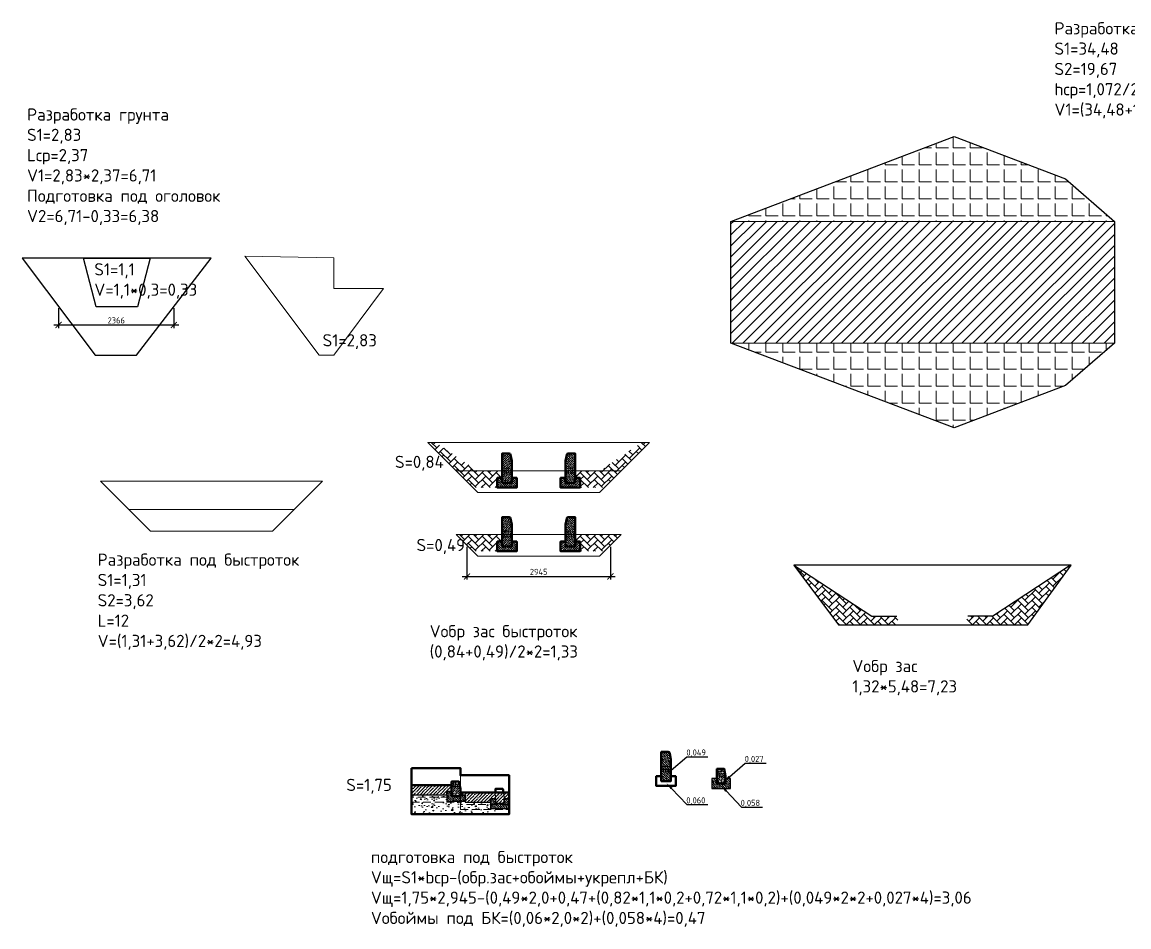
# Model space of a CAD drawing. Header units: millimetres. Extents: x -3202496 to 4385296, y -544754 to -321270.
# Drawn here: x 547031 to 569741, y -488692 to -470126 of the extents above; entities that cross this region are included whole.
import ezdxf
from ezdxf import colors
from ezdxf.entities.mleader import LeaderData, LeaderLine
from ezdxf.math import Vec2, Vec3

# ---------------------------------------------------------------- set-up
doc = ezdxf.new("R2010")
doc.units = ezdxf.units.MM
doc.header["$PDSIZE"] = 1
doc.linetypes.add('HIDDEN', pattern=[9.525, 6.35, -3.175])
doc.layers.get('0').update_dxf_attribs({"lineweight": 0})
doc.layers.get('Defpoints').update_dxf_attribs({"color": 3})
for name, color, linetype, lineweight in [('ГП_искусств сооруж-я_второстепенные', 7, 'Continuous', 25), ('ГП_искусств сооруж-я_выноски', 7, 'Continuous', 15), ('ГП_искусств сооруж-я_невидимые', 7, 'HIDDEN', 18), ('ГП_искусств сооруж-я_основная конструкция', 7, 'Continuous', 50), ('ГП_искусств сооруж-я_текст', 7, 'Continuous', 18), ('ГП_искусств сооруж-я_штриховка', 7, 'Continuous', 9)]:
    doc.layers.add(name, color=color, linetype=linetype, lineweight=lineweight)
doc.layers.add('ГП_искусств сооруж-я_Откос', color=7, linetype='Continuous')
doc.layers.add('помощь', color=1, linetype='Continuous', lineweight=0, plot=False)
doc.styles.add('ISOCPEUR', font='isocpeur.ttf')
doc.styles.add('СПДС', font='isocpeur.ttf')
doc.dimstyles.new('SPDS-ISOCUP', dxfattribs={"dimscale": 10, "dimtxt": 2.5, "dimasz": 2.5, "dimexe": 1.25, "dimexo": 0.625, "dimtad": 1, "dimdec": 0, "dimrnd": 0.001, "dimtxsty": 'ISOCPEUR', "dimblk": 'ARCHTICK', "dimcen": 2.5, "dimdle": 2, "dimadec": 0, "dimazin": 2, "dimtfac": 0.75, "dimtdec": 0, "dimtmove": 1, "dimatfit": 3, "dimfxl": 1, "dimtolj": 1, "dimarcsym": 1})

# ---------------------------------------------------------------- blocks, each defined once
blk = doc.blocks.new('_ArchTick')
at = {"color": 0, "linetype": 'ByBlock', "lineweight": 30, "const_width": 0.15}
blk.add_lwpolyline([(-0.5, -0.5), (0.5, 0.5)], dxfattribs=at)
blk = doc.blocks.new('*D168')
at = {"layer": 'Defpoints', "color": 0, "ltscale": 10, "transparency": 16777216}
for p in [(547779, -475964), (550145, -475964), (550145, -476341)]:
    blk.add_point(p, dxfattribs=at)
at = {"layer": 'помощь', "color": 0, "lineweight": -2, "ltscale": 10, "transparency": 16777216}
for p, q in [((547779, -475995), (547779, -476403)), ((550145, -475995), (550145, -476403)), ((547679, -476341), (550245, -476341))]:
    blk.add_line(p, q, dxfattribs=at)
at = {"layer": 'помощь', "color": 0, "lineweight": -2, "ltscale": 10, "transparency": 16777216, "xscale": 125, "yscale": 125, "zscale": 125, "rotation": 180}
blk.add_blockref('_ArchTick', (547779, -476341), dxfattribs=at)
at = {"layer": 'помощь', "color": 0, "lineweight": -2, "ltscale": 10, "transparency": 16777216, "xscale": 125, "yscale": 125, "zscale": 125}
blk.add_blockref('_ArchTick', (550145, -476341), dxfattribs=at)
at = {"layer": 'помощь', "color": 0, "ltscale": 10, "transparency": 16777216, "insert": (548962, -476247), "char_height": 125, "attachment_point": 5, "style": 'ISOCPEUR'}
blk.add_mtext('\\A1;2366', dxfattribs=at)
blk = doc.blocks.new('БР100.30.18 ред')
at = {"layer": 'ГП_искусств сооруж-я_штриховка', "ltscale": 10}
h = blk.add_hatch(dxfattribs=at)
h.set_pattern_fill('ANSI36', color=256, scale=10, angle=90)
h.set_pattern_definition([(135, (-2628203.914, -2987151.874), (-61.73926083, 16.83798023), [79.375, -15.875, 0, -15.875])])
h.paths.add_polyline_path([(0, 0), (0, 300), (-150, 300), (-180, 150), (-180, 0)])
at = {"layer": 'ГП_искусств сооруж-я_основная конструкция', "color": 0, "linetype": 'ByBlock', "lineweight": -2, "ltscale": 10}
blk.add_lwpolyline([(0, 0), (0, 300), (-150, 300), (-180, 150), (-180, 0)], close=True, dxfattribs=at)
at = {"layer": 'помощь', "ltscale": 10}
for points in [[(0, 250), (-160, 250)], [(0, 200), (-170, 200)]]:
    blk.add_lwpolyline(points, dxfattribs=at)
at = {"layer": 'помощь', "ltscale": 10, "style": 'СПДС'}
blk.add_text('БР100.30.18', height=40, rotation=90, dxfattribs=at).set_placement((-70, 15))
blk = doc.blocks.new('11321')
at = {"layer": 'ГП_искусств сооруж-я_штриховка'}
h = blk.add_hatch(dxfattribs=at)
h.set_pattern_fill('ANSI36', color=256, scale=10, angle=90, style=0)
edge = h.paths.add_edge_path()
edge.add_line((-100, 550), (-75, 676))
edge.add_arc((-45, 670), 30, 90, 168.6901, ccw=False)
edge.add_line((-45, 700), (100, 700))
edge.add_line((100, 700), (100, 670))
edge.add_line((100, 670), (100, 550))
edge.add_line((100, 550), (100, 100))
edge.add_line((100, 100), (-100, 100))
edge.add_line((-100, 100), (-100, 550))
h = blk.add_hatch(dxfattribs=at)
h.set_pattern_fill('ANSI35', color=256, scale=10, style=0)
h.set_pattern_definition([(45, (-173910.785, -119788.98), (-44.90128, 44.90128), []), (45, (-173865.883, -119788.98), (-44.90128, 44.90128), [79.375, -15.875, 0, -15.875])])
h.paths.add_polyline_path([(200, 0), (200, 100), (200, 200), (100, 200), (100, 100), (-100, 100), (-100, 200), (-200, 200), (-200, 100), (-200, 0), (-100, 0), (100, 0)])
at = {"layer": 'ГП_искусств сооруж-я_основная конструкция', "ltscale": 10}
blk.add_lwpolyline([(-100, 550), (-75, 676, -0.357511), (-45, 700), (100, 700), (100, 670), (100, 550), (100, 100), (-100, 100)], format="xyb", close=True, dxfattribs=at)
blk.add_lwpolyline([(-100, 100), (-100, 200), (-200, 200), (-200, 100), (-200, 0), (-100, 0), (100, 0), (200, 0), (200, 100), (200, 200), (100, 200), (100, 100), (-100, 100)], close=True, dxfattribs=at)
at = {"layer": 'помощь', "ltscale": 10}
for points in [[(100, 400), (-100, 400)], [(100, 300), (-100, 300)]]:
    blk.add_lwpolyline(points, dxfattribs=at)
blk = doc.blocks.new('*D170')
at = {"layer": 'Defpoints', "color": 0, "ltscale": 10, "transparency": 16777216}
for p in [(556158, -480862), (559103, -480862), (559103, -481501)]:
    blk.add_point(p, dxfattribs=at)
at = {"layer": 'помощь', "color": 0, "lineweight": -2, "ltscale": 10, "transparency": 16777216}
for p, q in [((556158, -480894), (556158, -481563)), ((559103, -480894), (559103, -481563)), ((556058, -481501), (559203, -481501))]:
    blk.add_line(p, q, dxfattribs=at)
at = {"layer": 'помощь', "color": 0, "lineweight": -2, "ltscale": 10, "transparency": 16777216, "xscale": 125, "yscale": 125, "zscale": 125, "rotation": 180}
blk.add_blockref('_ArchTick', (556158, -481501), dxfattribs=at)
at = {"layer": 'помощь', "color": 0, "lineweight": -2, "ltscale": 10, "transparency": 16777216, "xscale": 125, "yscale": 125, "zscale": 125}
blk.add_blockref('_ArchTick', (559103, -481501), dxfattribs=at)
at = {"layer": 'помощь', "color": 0, "ltscale": 10, "transparency": 16777216, "insert": (557630, -481407), "char_height": 125, "attachment_point": 5, "style": 'ISOCPEUR'}
blk.add_mtext('\\A1;2945', dxfattribs=at)

msp = doc.modelspace()

# ---------------------------------------------------------------- hatches: boundary and pattern name
at = {"layer": 'ГП_искусств сооруж-я_штриховка', "ltscale": 50}
h = msp.add_hatch(dxfattribs=at)
h.set_pattern_fill('AR-HBONE', color=256)
h.set_pattern_definition([(45, (7167.14, -14981.11), (0, 143.684098), [304.8, -101.6]), (135, (7238.98, -14909.27), (1e-14, 143.684098), [304.8, -101.6])])
h.paths.add_polyline_path([(556780.2, -479678.27), (556780.2, -479478.27), (556880.2, -479478.27), (556880.2, -479332.72), (556380.2, -479332.72), (555510.2, -478752.72), (555355.2, -478752.72), (556280.25, -479678.27)])
h.paths.add_polyline_path([(558480.2, -479678.27), (558480.2, -479478.27), (558380.2, -479478.27), (558380.2, -479332.72), (558880.2, -479332.72), (559750.2, -478752.72), (559905.2, -478752.72), (558980.14, -479678.27)])
h = msp.add_hatch(dxfattribs=at)
h.set_pattern_fill('AR-HBONE', color=256)
h.set_pattern_definition([(45, (7167.14, -16287.67), (0, 143.684098), [304.8, -101.6]), (135, (7238.98, -16215.83), (1e-14, 143.684098), [304.8, -101.6])])
h.paths.add_polyline_path([(556381.02, -480639.83), (555935.43, -480639.83), (556280.25, -480984.83), (556780.2, -480984.83), (556780.2, -480784.83), (556880.2, -480784.83), (556880.2, -480639.28), (556380.2, -480639.28)])
h.paths.add_polyline_path([(558879.37, -480639.83), (558880.2, -480639.28), (558380.2, -480639.28), (558380.2, -480784.83), (558480.2, -480784.83), (558480.2, -480984.83), (558980.14, -480984.83), (559324.96, -480639.83)])
h = msp.add_hatch(dxfattribs=at)
h.set_pattern_fill('AR-HBONE', color=256)
h.set_pattern_definition([(45, (5803.06, -18320.29), (0, 143.684098), [304.8, -101.6]), (135, (5874.91, -18248.45), (1e-14, 143.684098), [304.8, -101.6])])
h.paths.add_polyline_path([(562866.63, -481267.44), (563785.38, -482492.44), (565022.93, -482492.44), (564977.73, -482318.6), (564466.31, -482318.6)])
h.paths.add_polyline_path([(568557.69, -481267.44), (566946.94, -482318.6), (566435.53, -482318.6), (566390.33, -482492.44), (567667.25, -482492.44)])
at = {"layer": 'ГП_искусств сооруж-я_штриховка'}
h = msp.add_hatch(dxfattribs=at)
h.set_pattern_fill('ANSI36', color=256, scale=10, angle=90, style=0)
h.set_pattern_definition([(135, (-72032.027, -72640.554), (-61.7392608, 16.8379802), [79.375, -15.875, 0, -15.875])])
edge = h.paths.add_edge_path()
edge.add_line((560344.11, -485250.14), (560318.94, -485124.25))
edge.add_arc((560289.52, -485130.14), 30, 11.309932, 90)
edge.add_line((560289.52, -485100.14), (560144.11, -485100.14))
edge.add_line((560144.11, -485100.14), (560144.11, -485130.14))
edge.add_line((560144.11, -485130.14), (560144.11, -485250.14))
edge.add_line((560144.11, -485250.14), (560144.11, -485700.14))
edge.add_line((560144.11, -485700.14), (560344.11, -485700.14))
edge.add_line((560344.11, -485700.14), (560344.11, -485250.14))
at = {"layer": 'ГП_искусств сооруж-я_штриховка', "ltscale": 10}
h = msp.add_hatch(dxfattribs=at)
h.set_pattern_fill('ANSI36', color=256, scale=10, angle=90)
h.set_pattern_definition([(135, (-1375055.39, 891691.26), (-61.73926083, 16.83798023), [79.375, -15.875, 0, -15.875])])
h.paths.add_polyline_path([(561286.89, -485649.33), (561186.89, -485649.33), (561186.89, -485849.33), (561566.89, -485849.33), (561566.89, -485649.33), (561466.89, -485649.33), (561466.89, -485749.33), (561286.89, -485749.33)])
at = {"layer": 'ГП_искусств сооруж-я_штриховка', "ltscale": 0.01}
h = msp.add_hatch(dxfattribs=at)
h.set_pattern_fill('ANSI35', scale=15, style=0)
h.set_pattern_definition([(45, (-1381499.27, 891508.74), (-67.351921, 67.351921), []), (45, (-1381431.91, 891508.74), (-67.351921, 67.351921), [119.0625, -23.8125, 0, -23.8125])])
h.paths.add_polyline_path([(555843.01, -485785.95), (555023.01, -485781.85), (555023.01, -485886.85), (555023.01, -485981.85), (555123.01, -485982.35), (555743.01, -485985.45), (555743.01, -485911.85), (555843.01, -485911.85)])
h = msp.add_hatch(dxfattribs=at)
h.set_pattern_fill('AR-CONC', scale=1.5, style=0)
h.set_pattern_definition([(50, (546023.01, -484431.85), (273.277, -23.9086), [28.575, -314.325]), (355, (546023.01, -484431.85), (-52.865, 286.585), [22.86, -251.461]), (100.4514, (546045.8, -484433.84), (220.412, 262.6766), [24.285, -267.1354]), (46.1842, (546023, -484355.65), (406.619, -63.063), [42.862, -471.487]), (96.6356, (546056.9, -484360.9), (356.106, 371.139), [36.428, -400.703]), (351.184, (546023, -484355.65), (356.106, 371.139), [34.29, -377.19]), (21, (546061.11, -484374.7), (227.4216, -153.398), [28.575, -314.325]), (326, (546061.11, -484374.7), (92.703, 276.282), [22.86, -251.46]), (71.4514, (546080.07, -484387.48), (320.1246, 122.884), [24.285, -267.135]), (37.5, (546023.01, -484431.85), (4.6329, 126.8326), [0, -248.412, 0, -255.27, 0, -252.4125]), (7.5, (546023.01, -484431.85), (100.2295, 150.2709), [0, -145.542, 0, -242.697, 0, -96.2025]), (327.5, (545938.05, -484431.85), (203.3859, -8.5931), [0, -95.25, 0, -297.18, 0, -394.335]), (317.5, (545899.95, -484431.85), (222.1938, 38.1397), [0, -123.825, 0, -197.358, 0, -280.035])])
h.paths.add_polyline_path([(555023.01, -486036.85), (555023.01, -485981.85), (555123.01, -485982.35), (555743.01, -485985.45), (555743.01, -486111.85), (556123.01, -486111.85), (556123.01, -486131.85), (556643.01, -486136.85), (556643.01, -486261.85), (557023.01, -486261.85), (557023.01, -486381.85), (555023.01, -486381.85)])
at = {"layer": 'ГП_искусств сооруж-я_штриховка', "ltscale": 10}
h = msp.add_hatch(dxfattribs=at)
h.set_pattern_fill('ANSI36', color=256, scale=10, angle=90)
h.set_pattern_definition([(135, (-1380499.266, 891428.742), (-61.73926083, 16.83798023), [79.375, -15.875, 0, -15.875])])
h.paths.add_polyline_path([(555843.01, -485911.85), (555743.01, -485911.85), (555743.01, -486111.85), (556123.01, -486111.85), (556123.01, -485986.85), (556023.01, -485986.85), (556023.01, -486011.85), (555843.01, -486011.85)])
at = {"layer": 'ГП_искусств сооруж-я_штриховка', "ltscale": 0.01}
h = msp.add_hatch(dxfattribs=at)
h.set_pattern_fill('ANSI35', scale=15, style=0)
h.set_pattern_definition([(45, (-1381679.27, 891418.74), (-67.351921, 67.351921), []), (45, (-1381611.91, 891418.74), (-67.351921, 67.351921), [119.0625, -23.8125, 0, -23.8125])])
h.paths.add_polyline_path([(557023.01, -485935.45), (556023.01, -485931.85), (556023.01, -485986.85), (556123.01, -485986.85), (556123.01, -486131.85), (556643.01, -486135.38), (556643.01, -486061.85), (556743.01, -486061.85), (556743.01, -486161.85), (556923.01, -486161.85), (556923.01, -486061.85), (557023.01, -486061.85)])
at = {"layer": 'ГП_искусств сооруж-я_штриховка', "ltscale": 10}
h = msp.add_hatch(dxfattribs=at)
h.set_pattern_fill('ANSI36', color=256, scale=10, angle=90)
h.set_pattern_definition([(135, (-1385499.266, 891288.742), (-61.73926083, 16.83798023), [79.375, -15.875, 0, -15.875])])
h.paths.add_polyline_path([(556743.01, -486061.85), (556643.01, -486061.85), (556643.01, -486261.85), (557023.01, -486261.85), (557023.01, -486061.85), (556923.01, -486061.85), (556923.01, -486161.85), (556743.01, -486161.85)])
at = {"layer": 'помощь', "ltscale": 10}
h = msp.add_hatch(dxfattribs=at)
h.set_pattern_fill('ANGLE', color=6, scale=50)
h.set_pattern_definition([(0, (0, -4011.92), (0, 349.25), [254, -95.25]), (90, (0, -4011.92), (-349.25, 2e-14), [254, -95.25])])
h.paths.add_polyline_path([(569443.22, -474214.49), (568443.22, -473344.49), (566158.6, -472474.49), (561575.01, -474214.49)], flags=16)
h.paths.add_polyline_path([(569443.22, -476714.49), (569443.22, -474214.49), (568443.22, -473344.49), (566158.6, -472474.49), (561575.01, -474214.49), (561575.01, -476714.49)], flags=17)
h.paths.add_polyline_path([(566158.6, -478454.49), (568443.22, -477584.49), (569443.22, -476714.49), (569443.22, -474214.49), (568443.22, -473344.49), (566158.6, -472474.49), (561575.01, -474214.49), (561575.01, -476714.49)])
h = msp.add_hatch(dxfattribs=at)
h.set_pattern_fill('ANSI31', color=6, scale=50)
h.set_pattern_definition([(45, (0, -4011.92), (-112.2532, 112.2532), [])])
h.paths.add_polyline_path([(561575.01, -474214.49), (561575.01, -476714.49), (569443.22, -476714.49), (569443.22, -474214.49)])

# ---------------------------------------------------------------- linework, layer by layer
at = {"layer": 'ГП_искусств сооруж-я_второстепенные', "ltscale": 50}
for points in [[(561286.89, -485649.33), (561186.89, -485649.33), (561186.89, -485849.33), (561566.89, -485849.33), (561566.89, -485649.33), (561466.89, -485649.33), (561466.89, -485749.33), (561286.89, -485749.33)], [(555843.01, -485911.85), (555743.01, -485911.85), (555743.01, -486111.85), (556123.01, -486111.85), (556123.01, -485986.85), (556023.01, -485986.85), (556023.01, -486011.85), (555843.01, -486011.85)], [(556743.01, -486061.85), (556643.01, -486061.85), (556643.01, -486261.85), (557023.01, -486261.85), (557023.01, -486061.85), (556923.01, -486061.85), (556923.01, -486161.85), (556743.01, -486161.85)]]:
    msp.add_lwpolyline(points, close=True, dxfattribs=at)
at = {"layer": 'ГП_искусств сооруж-я_второстепенные', "ltscale": 10}
for points in [[(555843.01, -485785.95), (555023.01, -485781.85), (555023.01, -485886.85), (555023.01, -485981.85), (555123.01, -485982.35), (555743.01, -485985.45), (555743.01, -485911.85), (555843.01, -485911.85)], [(555023.01, -486036.85), (555023.01, -485981.85), (555123.01, -485982.35), (555743.01, -485985.45), (555743.01, -486111.85), (556123.01, -486111.85), (556123.01, -486131.85), (556643.01, -486136.85), (556643.01, -486261.85), (557023.01, -486261.85), (557023.01, -486381.85), (555023.01, -486381.85)], [(557023.01, -485935.45), (556023.01, -485931.85), (556023.01, -485986.85), (556123.01, -485986.85), (556123.01, -486131.85), (556643.01, -486135.38), (556643.01, -486061.85), (556743.01, -486061.85), (556743.01, -486161.85), (556923.01, -486161.85), (556923.01, -486061.85), (557023.01, -486061.85)]]:
    msp.add_lwpolyline(points, close=True, dxfattribs=at)
at = {"layer": 'ГП_искусств сооруж-я_невидимые', "ltscale": 25}
for points in [[(555023.01, -485431.85), (556023.01, -485431.85), (556023.01, -486031.85), (555023.01, -486031.85)], [(556023.01, -485581.85), (557023.01, -485581.85), (557023.01, -486181.85), (556023.01, -486181.85)]]:
    msp.add_lwpolyline(points, close=True, dxfattribs=at)
msp.add_lwpolyline([(555023.01, -485981.85), (555023.01, -486131.85), (556023.01, -486131.85), (556023.01, -486281.85), (557023.01, -486281.85)], dxfattribs=at)
at = {"layer": 'ГП_искусств сооруж-я_невидимые', "ltscale": 5}
msp.add_lwpolyline([(556743.01, -486161.85), (556743.01, -485861.85), (556893.01, -485861.85), (556923.01, -486011.85), (556923.01, -486161.85)], close=True, dxfattribs=at)
msp.add_lwpolyline([(557023.01, -485936.85), (556743.01, -485935.45)], dxfattribs=at)
at = {"layer": 'ГП_искусств сооруж-я_основная конструкция', "ltscale": 10}
msp.add_lwpolyline([(560344.11, -485250.14), (560318.94, -485124.25, 0.35751077), (560289.52, -485100.14), (560144.11, -485100.14), (560144.11, -485130.14), (560144.11, -485250.14), (560144.11, -485700.14), (560344.11, -485700.14)], format="xyb", close=True, dxfattribs=at)
for points in [[(555023.01, -485431.85), (556023.01, -485431.85), (556023.01, -485581.85), (557023.01, -485581.85), (557023.01, -486381.85), (555023.01, -486381.85)], [(560344.11, -485700.14), (560344.11, -485600.14), (560444.11, -485600.14), (560444.11, -485700.14), (560444.11, -485800.14), (560344.11, -485800.14), (560144.11, -485800.14), (560044.11, -485800.14), (560044.11, -485700.14), (560044.11, -485600.14), (560144.11, -485600.14), (560144.11, -485700.14), (560344.11, -485700.14)]]:
    msp.add_lwpolyline(points, close=True, dxfattribs=at)
for points in [[(555023.01, -485781.85), (555843.01, -485785.95)], [(556023.01, -485931.85), (556907.9, -485936.27)], [(556907.9, -485936.27), (556893.01, -485861.85), (556743.01, -485861.85), (556743.01, -485935.45)], [(556907.9, -485936.27), (557023.01, -485936.85)]]:
    msp.add_lwpolyline(points, dxfattribs=at)
at = {"layer": 'ГП_искусств сооруж-я_Откос', "ltscale": 10}
msp.add_lwpolyline([(569443.22, -476714.49), (568443.22, -477584.49), (566158.6, -478454.49), (561575.01, -476714.49), (561575.01, -474214.49), (566158.6, -472474.49), (568443.22, -473344.49), (569443.22, -474214.49)], close=True, dxfattribs=at)
at = {"layer": 'ГП_искусств сооруж-я_Откос'}
for points in [[(562866.63, -481267.44), (564466.31, -482318.6), (564977.73, -482318.6)], [(568546.63, -481267.44), (566946.94, -482318.6), (566435.53, -482318.6)]]:
    msp.add_lwpolyline(points, dxfattribs=at)
at = {"layer": 'помощь', "ltscale": 10}
for points in [[(561575.01, -474214.49), (569443.22, -474214.49)], [(561575.01, -476714.49), (569443.22, -476714.49)], [(560144.11, -485400.14), (560344.11, -485400.14)], [(560144.11, -485500.14), (560344.11, -485500.14)]]:
    msp.add_lwpolyline(points, dxfattribs=at)
at = {"layer": 'помощь', "lineweight": 30, "ltscale": 10}
for points in [[(547031.08, -474966.43), (548527.33, -476961.43), (549377.33, -476961.43), (550912.95, -474966.43)], [(548287.02, -474966.43), (549657.02, -474966.43), (549397.02, -475966.43), (548547.02, -475966.43)], [(562866.63, -481267.44), (563785.38, -482492.44), (567667.25, -482492.44), (568557.69, -481267.44)], [(560144.11, -485455.14), (560344.11, -485455.14), (560344.11, -485700.14), (560144.11, -485700.14)], [(561286.89, -485749.33), (561466.89, -485749.33), (561466.89, -485599.33), (561286.89, -485599.33)]]:
    msp.add_lwpolyline(points, close=True, dxfattribs=at)
at = {"layer": 'помощь', "ltscale": 10}
for points in [[(551602.61, -474928.34), (553127.35, -476961.43), (553427.39, -476961.43), (554447.5, -475591.43), (553427.39, -475591.43), (553427.39, -474961.43)], [(555355.2, -478752.72), (556380.2, -479778.27), (558880.2, -479778.27), (559905.2, -478752.72)], [(556380.2, -479778.27), (558880.2, -479778.27), (559324.96, -479333.27), (555935.43, -479333.27)], [(548641.4, -479548.5), (549666.4, -480574.04), (552166.4, -480574.04), (553191.4, -479548.5)], [(549666.4, -480574.04), (552166.4, -480574.04), (552611.16, -480129.04), (549221.64, -480129.04)], [(556380.2, -481084.83), (558880.2, -481084.83), (559324.96, -480639.83), (555935.43, -480639.83)]]:
    msp.add_lwpolyline(points, close=True, dxfattribs=at)

# ---------------------------------------------------------------- block references
at = {"layer": 'ГП_искусств сооруж-я_основная конструкция', "ltscale": 10, "xscale": -1}
for p in [(556980.2, -479678.27), (556980.2, -480984.83)]:
    msp.add_blockref('11321', p, dxfattribs=at)
at = {"layer": 'ГП_искусств сооруж-я_основная конструкция', "ltscale": 10}
for p in [(558280.2, -479678.27), (558280.2, -480984.83)]:
    msp.add_blockref('11321', p, dxfattribs=at)
at = {"layer": 'ГП_искусств сооруж-я_основная конструкция', "xscale": -1}
for p in [(561286.89, -485749.33), (555843.01, -486011.85)]:
    msp.add_blockref('БР100.30.18 ред', p, dxfattribs=at)

# ---------------------------------------------------------------- texts
at = {"layer": 'ГП_искусств сооруж-я_текст', "linetype": 'Continuous', "ltscale": 1000, "char_height": 250, "attachment_point": 1, "style": 'ISOCPEUR'}
for s, insert, width in [('Разработка грунта\\PS1=34,48\\PS2=19,67\\Phср=1,072/2=0,54\\PV1=(34,48+19,67)/2*0,54=14,62', (568214.33, -470127.91), 5794.6853), ('Разработка грунта\\PS1=2,83\\PLср=2,37\\PV1=2,83*2,37=6,71\\PПодготовка под оголовок\\PV2=6,71-0,33=6,38', (547131.87, -471897.14), 5794.6853), ('S=0,84', (554681.36, -479024.92), 1551.8956), ('S=0,49', (555124.19, -480731.38), 1551.8956), ('Разработка под быстроток\\PS1=1,31\\PS2=3,62\\PL=12\\PV=(1,31+3,62)/2*2=4,93', (548580.03, -481031.59), 5794.6853), ('Vобр зас быстроток\\P(0,84+0,49)/2*2=1,33', (555393.44, -482499.79), 7199.1784), ('Vобр зас\\P1,32*5,48=7,23', (564067.33, -483215.21), 7199.1784), ('S=1,75', (553682.82, -485653.47), 1551.8956), ('подготовка под быстроток\\PVщ=S1*bср-(обр.зас+обоймы+укрепл+БК)\\PVщ=1,75*2,945-(0,49*2,0+0,47+(0,82*1,1*0,2+0,72*1,1*0,2)+(0,049*2*2+0,027*4)=3,06\\PVобоймы под БК=(0,06*2,0*2)+(0,058*4)=0,47', (554187.64, -487133.33), 7199.1784)]:
    msp.add_mtext(s, dxfattribs=dict(at, insert=insert, width=width))
at = {"layer": 'помощь', "lineweight": 30, "char_height": 250, "width": 1115.625, "attachment_point": 1, "style": 'ISOCPEUR'}
for s, insert in [('S1=1,1\\PV=1,1*0,3=0,33', (548512.2, -475074.39)), ('S1=2,83', (553196.51, -476529.8))]:
    msp.add_mtext(s, dxfattribs=dict(at, insert=insert))

# ---------------------------------------------------------------- dimensions: what is measured, and where the dimension line sits
at = {"layer": 'помощь', "ltscale": 10}
for base, p1, p2, picture, middle in [((550145.14, -476340.83), (547779.2, -475963.93), (550145.14, -475963.93), '*D168', (548962.17, -476247.08)), ((559102.58, -481500.88), (556157.81, -480862.33), (559102.58, -480862.33), '*D170', (557630.2, -481407.13))]:
    dim = msp.add_linear_dim(base=base, p1=p1, p2=p2, dimstyle='SPDS-ISOCUP', override={"dimscale": 50}, dxfattribs=at)
    dim.commit()
    dim.dimension.update_dxf_attribs({"geometry": picture, "text_midpoint": middle})

# ---------------------------------------------------------------- leaders
at = {"layer": 'ГП_искусств сооруж-я_выноски', "linetype": 'Continuous', "ltscale": 10}
ml = msp.add_multileader_mtext('Standard', dxfattribs=at)
ml.set_content('0,049', color=256, style='ISOCPEUR')
ml.set_leader_properties()
ml.build(insert=Vec2(0, 0))
ml.multileader.update_dxf_attribs({"text_left_attachment_type": 6, "text_right_attachment_type": 6, "dogleg_length": 0, "arrow_head_size": 150, "scale": 50})
ctx = ml.context
ctx.base_point, ctx.scale, ctx.char_height, ctx.arrow_head_size, ctx.landing_gap_size, ctx.plane_origin = Vec3(560671.05, -485200.82), 50, 125, 150, 0, Vec3(564974.33, -483620.32)
ctx.left_attachment, ctx.right_attachment, ctx.text_align_type = 6, 6, 1
notes = []
notes.append((ctx, [(0, (1, 1, 0), (560671.05, -485200.82), (1, 0), 0, [(0, [(560233.45, -485576.51)], 0, [])])]))
ctx.mtext.insert, ctx.mtext.alignment, ctx.mtext.line_spacing_factor, ctx.mtext.flow_direction = Vec3(560861.67, -485050.82), 2, 0.908571, 5
ml = msp.add_multileader_mtext('Standard', dxfattribs=at)
ml.set_content('0,027', color=256, style='ISOCPEUR')
ml.set_leader_properties()
ml.build(insert=Vec2(0, 0))
ml.multileader.update_dxf_attribs({"text_left_attachment_type": 6, "text_right_attachment_type": 6, "dogleg_length": 0, "arrow_head_size": 150, "scale": 50})
ctx = ml.context
ctx.base_point, ctx.scale, ctx.char_height, ctx.arrow_head_size, ctx.landing_gap_size, ctx.plane_origin = Vec3(561867.9, -485333.11), 50, 125, 150, 0, Vec3(566171.18, -483752.61)
ctx.left_attachment, ctx.right_attachment, ctx.text_align_type = 6, 6, 1
notes.append((ctx, [(0, (1, 1, 0), (561867.9, -485333.11), (1, 0), 0, [(0, [(561430.31, -485708.81)], 0, [])])]))
ctx.mtext.insert, ctx.mtext.alignment, ctx.mtext.line_spacing_factor, ctx.mtext.flow_direction = Vec3(562052.28, -485183.11), 2, 0.908571, 5
ml = msp.add_multileader_mtext('Standard', dxfattribs=at)
ml.set_content('0,060', color=256, style='ISOCPEUR')
ml.set_leader_properties()
ml.build(insert=Vec2(0, 0))
ml.multileader.update_dxf_attribs({"text_left_attachment_type": 6, "text_right_attachment_type": 6, "dogleg_length": 0, "arrow_head_size": 150, "scale": 50})
ctx = ml.context
ctx.base_point, ctx.scale, ctx.char_height, ctx.arrow_head_size, ctx.landing_gap_size, ctx.plane_origin = Vec3(560671.05, -486183.87), 50, 125, 150, 0, Vec3(564974.33, -484603.37)
ctx.left_attachment, ctx.right_attachment, ctx.text_align_type = 6, 6, 1
notes.append((ctx, [(0, (1, 1, 0), (560671.05, -486183.87), (1, 0), 0, [(0, [(560253.55, -485743.71)], 0, [])])]))
ctx.mtext.insert, ctx.mtext.alignment, ctx.mtext.line_spacing_factor, ctx.mtext.flow_direction = Vec3(560855.42, -486033.87), 2, 0.908571, 5
ml = msp.add_multileader_mtext('Standard', dxfattribs=at)
ml.set_content('0,058', color=256, style='ISOCPEUR')
ml.set_leader_properties()
ml.build(insert=Vec2(0, 0))
ml.multileader.update_dxf_attribs({"text_left_attachment_type": 6, "text_right_attachment_type": 6, "dogleg_length": 0, "arrow_head_size": 150, "scale": 50})
ctx = ml.context
ctx.base_point, ctx.scale, ctx.char_height, ctx.arrow_head_size, ctx.landing_gap_size, ctx.plane_origin = Vec3(561790.07, -486234.62), 50, 125, 150, 0, Vec3(566093.35, -484654.12)
ctx.left_attachment, ctx.right_attachment, ctx.text_align_type = 6, 6, 1
notes.append((ctx, [(0, (1, 1, 0), (561790.07, -486234.62), (1, 0), 0, [(0, [(561372.57, -485794.46)], 0, [])])]))
ctx.mtext.insert, ctx.mtext.alignment, ctx.mtext.line_spacing_factor, ctx.mtext.flow_direction = Vec3(561974.45, -486084.62), 2, 0.908571, 5
for ctx, leaders in notes:
    for number, flags, end, landing, length, lines in leaders:
        leader = LeaderData()
        leader.index, (leader.has_last_leader_line, leader.has_dogleg_vector, leader.attachment_direction) = number, flags
        leader.last_leader_point, leader.dogleg_vector, leader.dogleg_length = Vec3(end), Vec3(landing), length
        for number, points, colour, breaks in lines:
            line = LeaderLine()
            line.index, line.vertices, line.color, line.breaks = number, Vec3.list(points), colors.encode_raw_color(colour), breaks
            leader.lines.append(line)
        ctx.leaders.append(leader)

doc.saveas('drawing.dxf')
